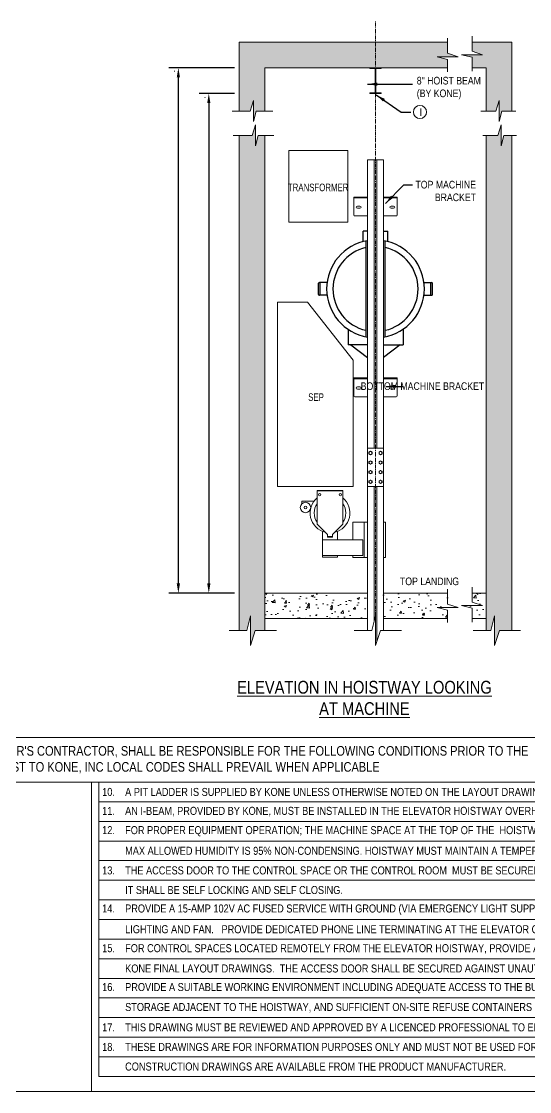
# Model space of a CAD drawing. Header units: inches. Extents: x -116 to 700, y -385 to 210.
# Drawn here: x 181.1 to 339.6, y -373 to -38.8 of the extents above; entities that cross this region are included whole.
import ezdxf
from ezdxf.enums import TextEntityAlignment as Align

# ---------------------------------------------------------------- set-up
doc = ezdxf.new("R2010")
doc.units = ezdxf.units.IN
doc.header["$MEASUREMENT"] = 0
doc.linetypes.add('CENTER', pattern=[2, 1.25, -0.25, 0.25, -0.25])
doc.layers.get('0').update_dxf_attribs({"lineweight": 0})
for name, color, linetype, lineweight in [('kone-ARCH', 1, 'Continuous', 0), ('kone-DIMS', 7, 'Continuous', 0), ('kone-MECH', 150, 'Continuous', 0), ('kone-MISC', 11, 'Continuous', 0), ('kone-TITLEBLOCK', 100, 'Continuous', 15)]:
    doc.layers.add(name, color=color, linetype=linetype, lineweight=lineweight)
doc.layers.add('kone-MACHINE', color=114, linetype='Continuous')
doc.styles.add('ZZ-DIMENSIONS', font='ArialN.TTF', dxfattribs={"height": 2.38})
doc.styles.add('ZZ-NOTES', font='ArialN.TTF', dxfattribs={"height": 2.375})
doc.styles.add('ZZ-TITLEBLOCK', font='ArialN.TTF', dxfattribs={"height": 3})
doc.dimstyles.new('ZZ-DIM', dxfattribs={"dimtxt": 2.38, "dimasz": 3, "dimexe": 3, "dimexo": 1.5, "dimgap": 1, "dimtad": 1, "dimdec": 3, "dimzin": 0, "dimdsep": 46, "dimlunit": 4, "dimtxsty": 'ZZ-DIMENSIONS', "dimcen": 1, "dimclrd": 256, "dimclre": 256, "dimadec": 0, "dimazin": 0, "dimtfac": 1, "dimtdec": 3, "dimtofl": 0, "dimtmove": 0, "dimatfit": 3, "dimfxl": 1, "dimfrac": 2, "dimtolj": 1, "dimtzin": 0, "dimarcsym": 0})

# ---------------------------------------------------------------- blocks, each defined once
blk = doc.blocks.new('*T19')
at = {"layer": 'Defpoints', "color": 8, "linetype": 'ByBlock', "lineweight": 0, "transparency": 16777216}
for p, q in [((0, 0), (278, 0)), ((0, 0), (0, -91.875)), ((278, 0), (278, -91.875)), ((0, -6.125), (278, -6.125)), ((0, -12.25), (278, -12.25)), ((0, -18.375), (278, -18.375)), ((0, -24.5), (278, -24.5)), ((0, -30.625), (278, -30.625)), ((0, -36.75), (278, -36.75)), ((0, -42.875), (278, -42.875)), ((0, -49), (278, -49)), ((0, -55.125), (278, -55.125)), ((0, -61.25), (278, -61.25)), ((0, -67.375), (278, -67.375)), ((0, -73.5), (278, -73.5)), ((0, -79.625), (278, -79.625)), ((0, -85.75), (278, -85.75)), ((0, -91.875), (278, -91.875))]:
    blk.add_line(p, q, dxfattribs=at)
at = {"color": 0, "transparency": 16777216, "char_height": 2.5, "width": 276, "attachment_point": 4, "style": 'ZZ-NOTES'}
for s, insert in [('10.    A PIT LADDER IS SUPPLIED BY KONE UNLESS OTHERWISE NOTED ON THE LAYOUT DRAWING.  LOCATE AND INSTALL PER KONE FINAL LAYOUT DRAWINGS. ', (1, -3.0625)), ('11.    AN I-BEAM, PROVIDED BY KONE, MUST BE INSTALLED IN THE ELEVATOR HOISTWAY OVERHEAD PER THE KONE FINAL LAYOUT DRAWINGS.', (1, -9.1875)), ('12.    FOR PROPER EQUIPMENT OPERATION; THE MACHINE SPACE AT THE TOP OF THE  HOISTWAY MUST BE PROPERLY VENTED PER CODE REQUIREMENTS.', (1, -15.3125)), ('         MAX ALLOWED HUMIDITY IS 95% NON-CONDENSING. HOISTWAY MUST MAINTAIN A TEMPERATURE BETWEEN 41 F AND 104 F.', (1, -21.4375)), ('13.    THE ACCESS DOOR TO THE CONTROL SPACE OR THE CONTROL ROOM  MUST BE SECURED AGAINST UNAUTHORIZED ACCESS.', (1, -27.5625)), ('         IT SHALL BE SELF LOCKING AND SELF CLOSING.', (1, -33.6875)), ('14.    PROVIDE A 15-AMP 102V AC FUSED SERVICE WITH GROUND (VIA EMERGENCY LIGHT SUPPLY IF AVAILABLE) CONNECTED TO EACH CONTROL CABINET FOR', (1, -39.8125)), ('         LIGHTING AND FAN.   PROVIDE DEDICATED PHONE LINE TERMINATING AT THE ELEVATOR CONTROL CABINET. ', (1, -45.9375)), ('15.    FOR CONTROL SPACES LOCATED REMOTELY FROM THE ELEVATOR HOISTWAY, PROVIDE A GOVERNOR ACCESS DOOR OF SIZE AND LOCATION PER', (1, -52.0625)), ('         KONE FINAL LAYOUT DRAWINGS.  THE ACCESS DOOR SHALL BE SECURED AGAINST UNAUTHORIZED ACCESS. ', (1, -58.1875)), ('16.    PROVIDE A SUITABLE WORKING ENVIRONMENT INCLUDING ADEQUATE ACCESS TO THE BUILDING, PROPER LIGHTING IN ALL AREAS, CLEAN AND SAFE ', (1, -64.3125)), ('         STORAGE ADJACENT TO THE HOISTWAY, AND SUFFICIENT ON-SITE REFUSE CONTAINERS FOR THE DISPOSAL OF ELEVATOR PACKING MATERIALS.', (1, -70.4375)), ('17.    THIS DRAWING MUST BE REVIEWED AND APPROVED BY A LICENCED PROFESSIONAL TO ENSURE COMPLIANCE WITH LOCAL BUILDING CODES. ', (1, -76.5625)), ('18.    THESE DRAWINGS ARE FOR INFORMATION PURPOSES ONLY AND MUST NOT BE USED FOR CONSTRUCTION PURPOSES. FULLY DETAILED ', (1, -82.6875)), ('         CONSTRUCTION DRAWINGS ARE AVAILABLE FROM THE PRODUCT MANUFACTURER. ', (1, -88.8125))]:
    blk.add_mtext(s, dxfattribs=dict(at, insert=insert))
blk = doc.blocks.new('*D50')
at = {"layer": 'Defpoints', "color": 0, "transparency": 16777216}
for p in [(249.08, -61.33, 0), (239.58, -217.33), (249.08, -217.33, 0)]:
    blk.add_point(p, dxfattribs=at)
at = {"layer": 'kone-DIMS', "lineweight": -2, "transparency": 16777216}
for p, q in [((247.58, -61.33), (236.58, -61.33)), ((239.58, -64.33), (239.58, -214.33)), ((247.58, -217.33), (236.58, -217.33))]:
    blk.add_line(p, q, dxfattribs=at)
at = {"layer": 'kone-DIMS', "transparency": 16777216}
for points in [[(239.08, -64.33), (240.08, -64.33), (239.58, -61.33)], [(239.08, -214.33), (240.08, -214.33), (239.58, -217.33)]]:
    blk.add_solid(points, dxfattribs=at)
at = {"layer": 'kone-DIMS', "color": 0, "transparency": 16777216, "insert": (237.39, -62.52), "char_height": 2.38, "attachment_point": 5, "rotation": 90, "style": 'ZZ-DIMENSIONS'}
blk.add_mtext('\\A1;.', dxfattribs=at)
blk = doc.blocks.new('*D51')
at = {"layer": 'Defpoints', "color": 0, "transparency": 16777216}
for p in [(230.08, -53.33), (249.08, -53.33, 0), (249.08, -217.33, 0)]:
    blk.add_point(p, dxfattribs=at)
at = {"layer": 'kone-DIMS', "lineweight": -2, "transparency": 16777216}
for p, q in [((247.58, -53.33), (227.08, -53.33)), ((230.08, -214.33), (230.08, -56.33)), ((247.58, -217.33), (227.08, -217.33))]:
    blk.add_line(p, q, dxfattribs=at)
at = {"layer": 'kone-DIMS', "transparency": 16777216}
for points in [[(229.58, -56.33), (230.58, -56.33), (230.08, -53.33)], [(229.58, -214.33), (230.58, -214.33), (230.08, -217.33)]]:
    blk.add_solid(points, dxfattribs=at)
at = {"layer": 'kone-DIMS', "color": 0, "transparency": 16777216, "insert": (227.89, -54.37), "char_height": 2.38, "attachment_point": 5, "rotation": 90, "style": 'ZZ-DIMENSIONS'}
blk.add_mtext('\\A1;.', dxfattribs=at)

msp = doc.modelspace()

# ---------------------------------------------------------------- hatches: boundary and pattern name
at = {"layer": 'kone-MISC'}
h = msp.add_hatch(dxfattribs=at)
h.set_pattern_fill('AR-CONC', color=256, style=0)
h.set_pattern_definition([(50, (149.7237, -438.3457), (7.1726, -0.62752), [0.75, -8.25]), (355, (149.724, -438.346), (-1.38751, 7.52192), [0.6, -6.6]), (100.4514, (150.3214, -438.398), (5.78509, 6.8944), [0.6374, -7.01142]), (46.1842, (149.724, -436.346), (10.67241, -1.6552), [1.125, -12.375]), (96.6356, (150.613, -436.484), (9.34662, 9.74119), [0.9561, -10.51714]), (351.1842, (149.724, -436.346), (9.34662, 9.7412), [0.9, -9.9]), (21, (150.7237, -436.8457), (5.96907, -4.02619), [0.75, -8.25]), (326, (150.724, -436.846), (2.43315, 7.2515), [0.6, -6.6]), (71.4514, (151.221, -437.181), (8.40222, 3.22531), [0.6374, -7.01142]), (37.5, (149.7237, -438.3457), (0.121599, 3.328939), [0, -6.52, 0, -6.7, 0, -6.625]), (7.5, (149.7237, -438.3457), (2.630695, 3.944117), [0, -3.82, 0, -6.37, 0, -2.525]), (327.5, (147.4937, -438.3457), (5.338224, -0.225549), [0, -2.5, 0, -7.8, 0, -10.35]), (317.5, (146.4937, -438.3457), (5.83186, 1.00105), [0, -3.25, 0, -5.18, 0, -7.35])])
h.paths.add_polyline_path([(257.0827, -74.4181), (255.0045, -74.4181), (254.1885, -77.6821), (254.1885, -71.1541), (253.1005, -74.4181), (249.0827, -74.4181), (249.0827, -229.0593), (251.4038, -229.0593), (252.5558, -224.4513), (252.5558, -233.6673), (254.0918, -229.0593), (257.0827, -229.0593)])
h.paths.add_polyline_path([(257.0827, -53.3302), (288.7067, -53.3302), (288.7067, -45.3302), (249.0827, -45.3302), (249.0827, -66.8083), (252.4585, -66.8083), (253.5465, -63.5443), (253.5465, -70.0723), (254.3625, -66.8083), (257.0827, -66.8083)])
h.paths.add_polyline_path([(314.0827, -45.3302), (288.7067, -45.3302), (288.7067, -53.3302), (314.0827, -53.3302), (314.0827, -50.6784), (310.8187, -49.8624), (317.3467, -49.8624), (314.0827, -48.7744)])
h.paths.add_polyline_path([(334.0827, -45.3302), (321.6924, -45.3302), (321.6924, -48.1325), (324.9564, -49.2205), (318.4284, -49.2205), (321.6924, -50.0364), (321.6924, -53.3302), (326.0827, -53.3302), (326.0827, -66.8083), (329.074, -66.8083), (330.162, -63.5443), (330.162, -70.0723), (330.978, -66.8083), (334.0827, -66.8083)])
h.paths.add_polyline_path([(334.0827, -74.4181), (331.62, -74.4181), (330.804, -77.6821), (330.804, -71.1541), (329.716, -74.4181), (326.0827, -74.4181), (326.0827, -229.0593), (327.5775, -229.0593), (328.7294, -224.4513), (328.7294, -233.6673), (330.2654, -229.0593), (332.7294, -229.0593), (334.0827, -229.0593)])
h = msp.add_hatch(dxfattribs=at)
h.set_pattern_fill('AR-CONC', color=256, style=0)
h.set_pattern_definition([(50, (227.371, -217.33), (7.1726, -0.62752), [0.75, -8.25]), (355, (227.371, -217.33), (-1.3875, 7.5219), [0.6, -6.6]), (100.451, (227.969, -217.3825), (5.7851, 6.8944), [0.6374, -7.0114]), (46.184, (227.371, -215.33), (10.6724, -1.6552), [1.125, -12.375]), (96.636, (228.261, -215.468), (9.3466, 9.7412), [0.9561, -10.5171]), (351.184, (227.371, -215.33), (9.3466, 9.7412), [0.9, -9.9]), (21, (228.371, -215.83), (5.96907, -4.0262), [0.75, -8.25]), (326, (228.371, -215.83), (2.43315, 7.2515), [0.6, -6.6]), (71.451, (228.869, -216.166), (8.40223, 3.2253), [0.6374, -7.0114]), (37.5, (227.3713, -217.3302), (0.1216, 3.32894), [0, -6.52, 0, -6.7, 0, -6.625]), (7.5, (227.3713, -217.3302), (2.6307, 3.94412), [0, -3.82, 0, -6.37, 0, -2.525]), (327.5, (225.1413, -217.3302), (5.338224, -0.22555), [0, -2.5, 0, -7.8, 0, -10.35]), (317.5, (224.1413, -217.33), (5.83186, 1.00105), [0, -3.25, 0, -5.18, 0, -7.35])])
h.paths.add_polyline_path([(289.0827, -225.3302), (289.0827, -217.3302), (257.0827, -217.3302), (257.0827, -225.3302)])
h.paths.add_polyline_path([(314.0827, -225.3302), (314.0827, -222.6784), (310.8187, -221.8624), (317.3467, -221.8624), (314.0827, -220.7744), (314.0827, -217.3302), (294.0827, -217.3302), (294.0827, -225.3302)])
h.paths.add_polyline_path([(318.4284, -221.2205), (321.6924, -222.0364), (321.6924, -225.3302), (326.0827, -225.3302), (326.0827, -217.3302), (321.6924, -217.3302), (321.6924, -220.1325), (324.9564, -221.2205)])

# ---------------------------------------------------------------- linework, layer by layer
at = {"layer": 'kone-ARCH'}
for p, q in [((249.0827, -45.3302, 0), (249.0827, -66.8083, 0)), ((314.0827, -45.3302, 0), (249.0827, -45.3302, 0)), ((334.0827, -45.3302, 0), (321.6924, -45.3302, 0)), ((334.0827, -45.3302, 0), (334.0827, -66.8083, 0)), ((257.0827, -53.3302, 0), (257.0827, -66.8083, 0)), ((314.0827, -53.3302, 0), (257.0827, -53.3302, 0)), ((289.8202, -53.3302, 0), (293.3501, -53.3302, 0)), ((289.8202, -53.5369, 0), (289.8202, -53.3302, 0)), ((293.3501, -53.3302, 0), (293.3501, -53.5369, 0)), ((326.0827, -53.3302, 0), (321.6924, -53.3302, 0)), ((326.0827, -53.3302, 0), (326.0827, -66.8083, 0)), ((291.3595, -53.5369, 0), (289.8202, -53.5369, 0)), ((291.5226, -60.9604, 0), (291.5226, -53.7001, 0)), ((291.6477, -53.7001, 0), (291.6477, -60.9604, 0)), ((293.3501, -53.5369, 0), (291.8109, -53.5369, 0)), ((289.8202, -61.3302, 0), (289.8202, -61.1235, 0)), ((289.8202, -61.1235, 0), (291.3595, -61.1235, 0)), ((293.3501, -61.3302, 0), (289.8202, -61.3302, 0)), ((291.8109, -61.1235, 0), (293.3501, -61.1235, 0)), ((293.3501, -61.1235, 0), (293.3501, -61.3302, 0)), ((246.9101, -66.8083, 0), (252.4585, -66.8083, 0)), ((252.4585, -66.8083, 0), (253.5465, -63.5443, 0)), ((253.5465, -63.5443, 0), (253.5465, -70.0723, 0)), ((253.5465, -70.0723, 0), (254.3625, -66.8083, 0)), ((254.3625, -66.8083, 0), (259.5035, -66.8083, 0)), ((324.4046, -66.8083, 0), (329.074, -66.8083, 0)), ((329.074, -66.8083, 0), (330.162, -63.5443, 0)), ((330.162, -63.5443, 0), (330.162, -70.0723, 0)), ((330.162, -70.0723, 0), (330.978, -66.8083, 0)), ((330.978, -66.8083, 0), (335.3189, -66.8083, 0)), ((253.1005, -74.4181, 0), (254.1885, -71.1541, 0)), ((254.1885, -71.1541, 0), (254.1885, -77.6821, 0)), ((329.716, -74.4181, 0), (330.804, -71.1541, 0)), ((330.804, -71.1541, 0), (330.804, -77.6821, 0)), ((247.139, -74.4181, 0), (253.1005, -74.4181, 0)), ((254.1885, -77.6821, 0), (255.0045, -74.4181, 0)), ((255.0045, -74.4181, 0), (259.8699, -74.4181, 0)), ((325.0466, -74.4181, 0), (329.716, -74.4181, 0)), ((326.0827, -74.4181, 0), (326.0827, -229.0593, 0)), ((330.804, -77.6821, 0), (331.62, -74.4181, 0)), ((331.62, -74.4181, 0), (335.5217, -74.4181, 0)), ((334.0827, -74.4181, 0), (334.0827, -229.0593, 0)), ((252.5558, -224.4513, 0), (251.4038, -229.0593, 0)), ((252.5558, -233.6673, 0), (252.5558, -224.4513, 0)), ((291.5852, -224.4513, 0), (290.4332, -229.0593, 0)), ((291.5852, -233.6673, 0), (291.5852, -224.4513, 0)), ((328.7294, -224.4513, 0), (327.5775, -229.0593, 0)), ((328.7294, -233.6673, 0), (328.7294, -224.4513, 0)), ((251.4038, -229.0593, 0), (245.8955, -229.0593, 0)), ((254.0918, -229.0593, 0), (252.5558, -233.6673, 0)), ((260.6838, -229.0593, 0), (254.0918, -229.0593, 0)), ((290.4332, -229.0593, 0), (284.9248, -229.0593, 0)), ((293.1212, -229.0593, 0), (291.5852, -233.6673, 0)), ((299.7132, -229.0593, 0), (293.1212, -229.0593, 0)), ((327.5775, -229.0593, 0), (322.0691, -229.0593, 0)), ((327.5775, -229.0593, 0), (324.7294, -229.0593, 0)), ((330.2654, -229.0593, 0), (328.7294, -233.6673, 0)), ((336.8575, -229.0593, 0), (330.2654, -229.0593, 0)), ((332.7294, -229.0593, 0), (330.2654, -229.0593, 0))]:
    msp.add_line(p, q, dxfattribs=at)
at = {"layer": 'kone-ARCH', "linetype": 'Continuous'}
for p, q in [((249.0827, -229.0593, 0), (249.0827, -74.4181, 0)), ((257.0827, -229.0593, 0), (257.0827, -74.4181, 0)), ((257.0827, -217.3302, 0), (289.0827, -217.3302, 0.0007)), ((294.0827, -217.3302, 0.0007), (314.0827, -217.3302, 0)), ((321.6924, -217.3302, 0), (326.0827, -217.3302, 0)), ((257.0827, -225.3302, 0), (289.0827, -225.3302, 0.0007)), ((294.0827, -225.3302, 0.0007), (314.0827, -225.3302, 0)), ((321.6924, -225.3302, 0), (326.0827, -225.3302, 0))]:
    msp.add_line(p, q, dxfattribs=at)
at = {"layer": 'kone-ARCH', "elevation": 0}
for points in [[(314.0827, -44.1051), (314.0827, -48.7744), (317.3467, -49.8624), (310.8187, -49.8624), (314.0827, -50.6784), (314.0827, -54.5802)], [(321.6924, -43.4631), (321.6924, -48.1325), (324.9564, -49.2205), (318.4284, -49.2205), (321.6924, -50.0364), (321.6924, -54.3774)], [(314.0827, -216.1051), (314.0827, -220.7744), (317.3467, -221.8624), (310.8187, -221.8624), (314.0827, -222.6784), (314.0827, -226.5802)], [(321.6924, -215.4631), (321.6924, -220.1325), (324.9564, -221.2205), (318.4284, -221.2205), (321.6924, -222.0364), (321.6924, -226.3774)]]:
    msp.add_lwpolyline(points, dxfattribs=at)
at = {"layer": 'kone-ARCH'}
for centre, start, end in [((291.3595, -53.7001, 0), 360, 90), ((291.8109, -53.7001, 0), 90, 180), ((291.3595, -60.9604, 0), 270, 0), ((291.8109, -60.9604, 0), 180, 270)]:
    msp.add_arc(centre, 0.1632, start, end, dxfattribs=at)
at = {"layer": 'kone-DIMS'}
msp.add_circle((305.4505, -67.1211), 2.0501, dxfattribs=at)
at = {"layer": 'kone-MACHINE'}
for p, q in [((287.7244, -107.6109, 0), (287.7244, -104.2812, 0)), ((289.0852, -104.2812, 0), (287.7244, -104.2812, 0)), ((294.0852, -104.2812, 0), (295.446, -104.2812, 0)), ((295.446, -107.6109, 0), (295.446, -104.2812, 0)), ((288.5852, -107.412, 0.0007), (288.5852, -137.3111, 0.0007)), ((294.5852, -137.3111, 0.0007), (294.5852, -107.412, 0.0007)), ((273.8393, -124.1116, 0.0007), (273.8393, -120.6116, 0.0007)), ((276.4693, -120.3616, 0.0007), (274.0893, -120.3616, 0.0007)), ((274.3393, -124.3616, 0.0007), (274.3393, -120.3616, 0.0007)), ((306.701, -120.3616, 0.0007), (309.081, -120.3616, 0.0007)), ((308.831, -124.3616, 0.0007), (308.831, -120.3616, 0.0007)), ((309.331, -124.1116, 0.0007), (309.331, -120.6116, 0.0007)), ((276.4693, -124.3616, 0.0007), (274.0893, -124.3616, 0.0007)), ((306.701, -124.3616, 0.0007), (309.081, -124.3616, 0.0007)), ((283.0071, -134.9674, 0), (283.0071, -139.8434, 0)), ((300.1633, -134.9674, 0), (300.1633, -139.8434, 0)), ((289.0852, -139.8434, 0), (283.0071, -139.8434, 0)), ((283.8903, -139.8434, 0), (289.0852, -143.8259, 0)), ((294.0852, -139.8434, 0), (300.1633, -139.8434, 0)), ((299.2801, -139.8434, 0), (294.0852, -143.8259, 0))]:
    msp.add_line(p, q, dxfattribs=at)
for centre, radius, start, end in [((291.5852, -122.3616, 0.0007), 15.2476, 99.436835, 260.563165), ((291.5852, -122.3616, 0.0007), 13.2767, 103.059281, 256.940719), ((291.5852, -122.3616, 0.0007), 15.2476, 279.436835, 80.563165), ((291.5852, -122.3616, 0.0007), 13.2767, 283.059281, 76.940719), ((274.0893, -120.6116, 0.0007), 0.25, 90, 180), ((309.081, -120.6116, 0.0007), 0.25, 0, 90), ((274.0893, -124.1116, 0.0007), 0.25, 180, 270), ((309.081, -124.1116, 0.0007), 0.25, 270, 0)]:
    msp.add_arc(centre, radius, start, end, dxfattribs=at)
at = {"layer": 'kone-MECH'}
for p, q in [((289.0852, -82.0802, 0.0007), (289.0852, -178.1112, 0.0007)), ((294.0852, -82.0802, 0.0007), (289.0852, -82.0802, 0.0007)), ((291.157, -82.0802, 0.0007), (291.157, -172.0802, 0.0007)), ((292.0134, -82.0802, 0.0007), (292.0134, -172.0802, 0.0007)), ((294.0852, -184.0802, 0.0007), (294.0852, -82.0802, 0.0007)), ((284.8352, -93.6806, 0.0007), (289.0852, -93.6806, 0.0007)), ((284.8352, -99.2711, 0.0007), (284.8352, -93.6806, 0.0007)), ((284.8352, -93.9168, 0.0007), (289.0852, -93.9168, 0.0007)), ((285.9289, -96.4855, 0.0007), (286.7414, -96.4855, 0.0007)), ((298.3352, -93.6806, 0.0007), (294.0852, -93.6806, 0.0007)), ((298.3352, -93.9168, 0.0007), (294.0852, -93.9168, 0.0007)), ((297.2414, -96.4855, 0.0007), (296.4289, -96.4855, 0.0007)), ((298.3352, -99.2711, 0.0007), (298.3352, -93.6806, 0.0007)), ((285.1501, -99.5861, 0.0007), (289.0852, -99.5861, 0.0007)), ((286.7414, -97.173, 0.0007), (285.9289, -97.173, 0.0007)), ((298.0202, -99.5861, 0.0007), (294.0852, -99.5861, 0.0007)), ((296.4289, -97.173, 0.0007), (297.2414, -97.173, 0.0007)), ((284.8352, -155.7711, 0.0007), (284.8352, -150.1806, 0.0007)), ((284.8352, -150.1806, 0.0007), (289.0852, -150.1806, 0.0007)), ((298.3352, -150.1806, 0.0007), (294.0852, -150.1806, 0.0007)), ((298.3352, -155.7711, 0.0007), (298.3352, -150.1806, 0.0007)), ((284.8352, -150.4168, 0.0007), (289.0852, -150.4168, 0.0007)), ((285.9289, -152.9855, 0.0007), (286.7414, -152.9855, 0.0007)), ((286.7414, -153.673, 0.0007), (285.9289, -153.673, 0.0007)), ((298.3352, -150.4168, 0.0007), (294.0852, -150.4168, 0.0007)), ((297.2414, -152.9855, 0.0007), (296.4289, -152.9855, 0.0007)), ((296.4289, -153.673, 0.0007), (297.2414, -153.673, 0.0007)), ((285.1501, -156.0861, 0.0007), (289.0852, -156.0861, 0.0007)), ((298.0202, -156.0861, 0.0007), (294.0852, -156.0861, 0.0007)), ((294.0852, -172.0802, 0.0007), (289.0852, -172.0802, 0.0007)), ((289.5497, -173.3074, 0.0007), (290.0222, -173.0347, 0.0007)), ((289.5497, -173.853, 0.0007), (289.5497, -173.3074, 0.0007)), ((290.0222, -173.0347, 0.0007), (290.4946, -173.3074, 0.0007)), ((290.4946, -173.3074, 0.0007), (290.4946, -173.853, 0.0007)), ((292.6747, -173.3074, 0.0007), (293.1472, -173.0347, 0.0007)), ((292.6747, -173.853, 0.0007), (292.6747, -173.3074, 0.0007)), ((293.1472, -173.0347, 0.0007), (293.6196, -173.3074, 0.0007)), ((293.6196, -173.3074, 0.0007), (293.6196, -173.853, 0.0007)), ((290.0222, -174.1257, 0.0007), (289.5497, -173.853, 0.0007)), ((289.5497, -176.3074, 0.0007), (290.0222, -176.0347, 0.0007)), ((289.5497, -176.853, 0.0007), (289.5497, -176.3074, 0.0007)), ((290.0222, -177.1257, 0.0007), (289.5497, -176.853, 0.0007)), ((290.4946, -173.853, 0.0007), (290.0222, -174.1257, 0.0007)), ((290.0222, -176.0347, 0.0007), (290.4946, -176.3074, 0.0007)), ((290.4946, -176.853, 0.0007), (290.0222, -177.1257, 0.0007)), ((290.4946, -176.3074, 0.0007), (290.4946, -176.853, 0.0007)), ((293.1472, -174.1257, 0.0007), (292.6747, -173.853, 0.0007)), ((292.6747, -176.3074, 0.0007), (293.1472, -176.0347, 0.0007)), ((292.6747, -176.853, 0.0007), (292.6747, -176.3074, 0.0007)), ((293.1472, -177.1257, 0.0007), (292.6747, -176.853, 0.0007)), ((293.6196, -173.853, 0.0007), (293.1472, -174.1257, 0.0007)), ((293.1472, -176.0347, 0.0007), (293.6196, -176.3074, 0.0007)), ((293.6196, -176.853, 0.0007), (293.1472, -177.1257, 0.0007)), ((293.6196, -176.3074, 0.0007), (293.6196, -176.853, 0.0007)), ((289.0827, -229.0593, 0), (289.0827, -178.1112, 0.0007)), ((289.5497, -179.3074, 0.0007), (290.0222, -179.0347, 0.0007)), ((289.5497, -179.853, 0.0007), (289.5497, -179.3074, 0.0007)), ((290.0222, -180.1257, 0.0007), (289.5497, -179.853, 0.0007)), ((290.0222, -179.0347, 0.0007), (290.4946, -179.3074, 0.0007)), ((290.4946, -179.853, 0.0007), (290.0222, -180.1257, 0.0007)), ((290.4946, -179.3074, 0.0007), (290.4946, -179.853, 0.0007)), ((292.6747, -179.3074, 0.0007), (293.1472, -179.0347, 0.0007)), ((292.6747, -179.853, 0.0007), (292.6747, -179.3074, 0.0007)), ((293.1472, -180.1257, 0.0007), (292.6747, -179.853, 0.0007)), ((293.1472, -179.0347, 0.0007), (293.6196, -179.3074, 0.0007)), ((293.6196, -179.853, 0.0007), (293.1472, -180.1257, 0.0007)), ((293.6196, -179.3074, 0.0007), (293.6196, -179.853, 0.0007)), ((294.0827, -229.0593, 0.0007), (294.0827, -178.1112, 0.0007)), ((289.5497, -182.3074, 0.0007), (290.0222, -182.0347, 0.0007)), ((289.5497, -182.853, 0.0007), (289.5497, -182.3074, 0.0007)), ((290.0222, -183.1257, 0.0007), (289.5497, -182.853, 0.0007)), ((290.0222, -182.0347, 0.0007), (290.4946, -182.3074, 0.0007)), ((290.4946, -182.853, 0.0007), (290.0222, -183.1257, 0.0007)), ((290.4946, -182.3074, 0.0007), (290.4946, -182.853, 0.0007)), ((292.6747, -182.3074, 0.0007), (293.1472, -182.0347, 0.0007)), ((292.6747, -182.853, 0.0007), (292.6747, -182.3074, 0.0007)), ((293.1472, -183.1257, 0.0007), (292.6747, -182.853, 0.0007)), ((293.1472, -182.0347, 0.0007), (293.6196, -182.3074, 0.0007)), ((293.6196, -182.853, 0.0007), (293.1472, -183.1257, 0.0007)), ((293.6196, -182.3074, 0.0007), (293.6196, -182.853, 0.0007)), ((281.3838, -185.2757, 0.0005), (273.3864, -185.2757, 0.0005)), ((281.3838, -185.2757, 0.0005), (273.3864, -185.2757, 0.0005)), ((273.3864, -185.2757, 0.0005), (273.3878, -185.2757, 0.0005)), ((273.3864, -185.2757, 0.0005), (273.3878, -185.2757, 0.0005)), ((273.3864, -185.2757, 0.0005), (273.3864, -185.312, 0.0005)), ((273.3864, -185.2757, 0.0005), (273.3878, -185.2757, 0.0005)), ((273.3864, -185.2757, 0.0005), (273.3864, -185.312, 0.0005)), ((273.3864, -185.312, 0.0005), (273.3878, -185.312, 0.0005)), ((273.3864, -185.312, 0.0005), (273.3864, -185.3483, 0.0005)), ((273.3864, -185.312, 0.0005), (273.3878, -185.312, 0.0005)), ((273.3864, -185.312, 0.0005), (273.3864, -185.3483, 0.0005)), ((273.3864, -185.3483, 0.0005), (273.3878, -185.3483, 0.0005)), ((273.3864, -185.3483, 0.0005), (273.3864, -185.4224, 0.0005)), ((273.3864, -185.3483, 0.0005), (273.3878, -185.3483, 0.0005)), ((273.3864, -185.3483, 0.0005), (273.3864, -185.4224, 0.0005)), ((281.3838, -185.4224, 0.0005), (273.3864, -185.4224, 0.0005)), ((273.3864, -185.4224, 0.0005), (273.3864, -195.8211, 0.0005)), ((273.3864, -185.4224, 0.0005), (273.3864, -195.8211, 0.0005)), ((273.3864, -185.4224, 0.0005), (273.3878, -185.4224, 0.0005)), ((273.3864, -185.4224, 0.0005), (273.3878, -185.4224, 0.0005)), ((273.3864, -185.4224, 0.0005), (273.3878, -185.4224, 0.0005)), ((281.3838, -185.2757, 0.0005), (281.3852, -185.2757, 0.0005)), ((281.3838, -185.312, 0.0005), (281.3838, -185.2757, 0.0005)), ((281.3838, -185.2757, 0.0005), (281.3852, -185.2757, 0.0005)), ((281.3838, -185.312, 0.0005), (281.3838, -185.2757, 0.0005)), ((281.3838, -185.3483, 0.0005), (281.3838, -185.312, 0.0005)), ((281.3838, -185.312, 0.0005), (281.3852, -185.312, 0.0005)), ((281.3838, -185.3483, 0.0005), (281.3838, -185.312, 0.0005)), ((281.3838, -185.4224, 0.0005), (281.3838, -185.3483, 0.0005)), ((281.3838, -185.3483, 0.0005), (281.3852, -185.3483, 0.0005)), ((281.3838, -185.4224, 0.0005), (281.3838, -185.3483, 0.0005)), ((281.3838, -195.8211, 0.0005), (281.3838, -185.4224, 0.0005)), ((281.3838, -195.8211, 0.0005), (281.3838, -185.4224, 0.0005)), ((281.3838, -185.4224, 0.0005), (281.3852, -185.4224, 0.0005)), ((281.3838, -185.4224, 0.0005), (281.3852, -185.4224, 0.0005)), ((289.0877, -184.0802, 0.0007), (289.0852, -184.0802, 0.0007)), ((289.0877, -184.1112, 0.0007), (294.0877, -184.1112, 0.0007)), ((291.1832, -184.1112, 0.0007), (291.1832, -226.0592, 0.0007)), ((291.9821, -184.1112, 0.0007), (291.9821, -232.4763, 0.0007)), ((268.5894, -188.6577, 0.0005), (272.3717, -188.6577, 0.0005)), ((268.5894, -188.6577, 0.0005), (268.5894, -189.4684, 0.0005)), ((273.3864, -195.8211, 0.0005), (276.5854, -199.0578, 0.0005)), ((273.3864, -195.8211, 0.0005), (276.5854, -199.0578, 0.0005)), ((278.1849, -199.0578, 0.0005), (281.3838, -195.8211, 0.0005)), ((278.1849, -199.0578, 0.0005), (281.3838, -195.8211, 0.0005)), ((284.4675, -200.7332, 0.0005), (284.4675, -195.2214, 0.0005)), ((284.4675, -195.2214, 0.0005), (289.0877, -195.2214, 0.0005)), ((288.0502, -206.2451, 0.0005), (288.0502, -195.2214, 0.0005)), ((294.0877, -195.2214, 0.0005), (294.7472, -195.2214, 0.0005)), ((294.7472, -195.2214, 0.0005), (294.7472, -206.2451, 0.0005)), ((275.0229, -198.0761, 0.0005), (275.0229, -206.1269, 0.0005)), ((276.5854, -199.0578, 0.0005), (276.5854, -199.6752, 0.0005)), ((276.5854, -199.0578, 0.0005), (276.5854, -199.6752, 0.0005)), ((276.5854, -199.6752, 0.0005), (276.5868, -199.6752, 0.0005)), ((276.5854, -199.6752, 0.0005), (276.5868, -199.6752, 0.0005)), ((276.5854, -199.6752, 0.0005), (278.1849, -199.6752, 0.0005)), ((276.5854, -199.6752, 0.0005), (276.5854, -199.7479, 0.0005)), ((276.5854, -199.6752, 0.0005), (276.5854, -199.7479, 0.0005)), ((276.5854, -199.7479, 0.0005), (276.5854, -199.7842, 0.0005)), ((276.5854, -199.7479, 0.0005), (276.5868, -199.7479, 0.0005)), ((276.5854, -199.7479, 0.0005), (276.5854, -199.7842, 0.0005)), ((276.5854, -199.7842, 0.0005), (276.5868, -199.7842, 0.0005)), ((276.5854, -199.7842, 0.0005), (276.5854, -199.8205, 0.0005)), ((276.5854, -199.7842, 0.0005), (276.5868, -199.7842, 0.0005)), ((276.5854, -199.7842, 0.0005), (276.5854, -199.8205, 0.0005)), ((276.5854, -199.8205, 0.0005), (276.5868, -199.8205, 0.0005)), ((276.5854, -199.8205, 0.0005), (276.5854, -199.8568, 0.0005)), ((276.5854, -199.8205, 0.0005), (276.5868, -199.8205, 0.0005)), ((276.5854, -199.8205, 0.0005), (276.5854, -199.8568, 0.0005)), ((276.5854, -199.8568, 0.0005), (278.1849, -199.8568, 0.0005)), ((276.5854, -199.8568, 0.0005), (278.1849, -199.8568, 0.0005)), ((276.5854, -199.8568, 0.0005), (276.5868, -199.8568, 0.0005)), ((276.5854, -199.8568, 0.0005), (276.5868, -199.8568, 0.0005)), ((278.1849, -199.6752, 0.0005), (278.1849, -199.0578, 0.0005)), ((278.1849, -199.6752, 0.0005), (278.1849, -199.0578, 0.0005)), ((278.1849, -199.3484, 0.0005), (278.1863, -199.3484, 0.0005)), ((278.1849, -199.6752, 0.0005), (278.1863, -199.6752, 0.0005)), ((278.1849, -199.6752, 0.0005), (278.1863, -199.6752, 0.0005)), ((278.1849, -199.7479, 0.0005), (278.1849, -199.6752, 0.0005)), ((278.1849, -199.6752, 0.0005), (278.1863, -199.6752, 0.0005)), ((278.1849, -199.7479, 0.0005), (278.1849, -199.6752, 0.0005)), ((278.1849, -199.7842, 0.0005), (278.1849, -199.7479, 0.0005)), ((278.1849, -199.7842, 0.0005), (278.1849, -199.7479, 0.0005)), ((278.1849, -199.7842, 0.0005), (278.1863, -199.7842, 0.0005)), ((278.1849, -199.8205, 0.0005), (278.1849, -199.7842, 0.0005)), ((278.1849, -199.8205, 0.0005), (278.1849, -199.7842, 0.0005)), ((278.1849, -199.8205, 0.0005), (278.1863, -199.8205, 0.0005)), ((278.1849, -199.8568, 0.0005), (278.1849, -199.8205, 0.0005)), ((278.1849, -199.8568, 0.0005), (278.1849, -199.8205, 0.0005)), ((278.1849, -199.8568, 0.0005), (278.1863, -199.8568, 0.0005)), ((278.1849, -199.8568, 0.0005), (278.1863, -199.8568, 0.0005)), ((278.1849, -199.8568, 0.0005), (278.1863, -199.8568, 0.0005)), ((278.1849, -199.8568, 0.0005), (278.1863, -199.8568, 0.0005)), ((279.7473, -200.7332, 0.0005), (279.7473, -198.0721, 0.0005)), ((275.0229, -200.7332, 0.0005), (287.6213, -200.7332, 0.0005)), ((287.6213, -205.6151, 0.0005), (287.6213, -200.7332, 0.0005)), ((275.0229, -205.6151, 0.0005), (287.6213, -205.6151, 0.0005)), ((275.0229, -206.1269, 0.0005), (279.7473, -206.1269, 0.0005)), ((279.7473, -205.6151, 0.0005), (279.7473, -206.1269, 0.0005)), ((284.4675, -206.2451, 0.0005), (284.4675, -205.6151, 0.0005)), ((284.4675, -206.2451, 0.0005), (289.0877, -206.2451, 0.0005)), ((294.0877, -206.2451, 0.0005), (294.7472, -206.2451, 0.0005))]:
    msp.add_line(p, q, dxfattribs=at)
for centre, radius in [((290.0222, -173.5802, 0.0007), 0.4724), ((293.1472, -173.5802, 0.0007), 0.4724), ((290.0222, -176.5802, 0.0007), 0.4724), ((293.1472, -176.5802, 0.0007), 0.4724), ((290.0222, -179.5802, 0.0007), 0.4724), ((293.1472, -179.5802, 0.0007), 0.4724), ((290.0222, -182.5802, 0.0007), 0.4724), ((293.1472, -182.5802, 0.0007), 0.4724), ((274.17, -186.6503, -0.0003), 0.3538), ((280.6002, -186.6503, -0.0003), 0.3538), ((269.7334, -190.6217, 0.0005), 1.6246), ((269.7334, -190.6217, 0.0005), 0.3821)]:
    msp.add_circle(centre, radius, dxfattribs=at)
for centre, radius, start, end in [((285.9289, -96.8293, 0.0007), 0.3438, 90, 270), ((286.7414, -96.8293, 0.0007), 0.3438, 270, 90), ((296.4289, -96.8293, 0.0007), 0.3438, 90, 270), ((297.2414, -96.8293, 0.0007), 0.3438, 270, 90), ((285.1501, -99.2711, 0.0007), 0.315, 180, 270), ((298.0202, -99.2711, 0.0007), 0.315, 270, 0), ((285.9289, -153.3293, 0.0007), 0.3438, 90, 270), ((286.7414, -153.3293, 0.0007), 0.3438, 270, 90), ((296.4289, -153.3293, 0.0007), 0.3438, 90, 270), ((297.2414, -153.3293, 0.0007), 0.3438, 270, 90), ((285.1501, -155.7711, 0.0007), 0.315, 180, 270), ((298.0202, -155.7711, 0.0007), 0.315, 270, 0), ((277.3802, -192.3302, 0.0005), 6.2107, 130.019375, 256.18215), ((277.3802, -192.3302, 0.0005), 4.9359, 144.010721, 215.989279), ((277.3802, -192.3302, 0.0005), 6.2107, 283.942253, 49.861336), ((277.3802, -192.3302, 0.0005), 4.9359, 324.206625, 35.793375)]:
    msp.add_arc(centre, radius, start, end, dxfattribs=at)
at = {"layer": 'kone-MISC', "linetype": 'CENTER'}
msp.add_line((291.5852, -224.4513, 0), (291.5852, -38.8293, 0), dxfattribs=at)
at = {"layer": 'kone-MISC'}
for p, q in [((264.5193, -79.1754, 0.0007), (282.9051, -79.1754, 0.0007)), ((264.5193, -79.1754, 0.0007), (264.5193, -101.4984, 0.0007)), ((282.9051, -79.1754, 0.0007), (282.9051, -101.4984, 0.0007)), ((264.5193, -101.4984, 0.0007), (282.9051, -101.4984, 0.0007)), ((261.0087, -126.4769, 0.0007), (270.3555, -126.4769, 0.0007)), ((261.0087, -126.4769, 0.0007), (261.0087, -184.0749, 0.0007)), ((284.6307, -144.5806, 0.0007), (270.3555, -126.4769, 0.0007)), ((284.6307, -144.5806, 0.0007), (284.6307, -184.0749, 0.0007)), ((261.0087, -184.0749, 0.0007), (284.6307, -184.0749, 0.0007))]:
    msp.add_line(p, q, dxfattribs=at)
at = {"layer": 'kone-TITLEBLOCK'}
for p, q in [((677.5789, -262.3992), (-94.4211, -262.3992)), ((-104.4211, -276.3963), (485.8384, -276.3963)), ((202.9441, -373.0128), (202.9441, -276.3963)), ((-94.4211, -373.0128), (677.5789, -373.0128))]:
    msp.add_line(p, q, dxfattribs=at)

# ---------------------------------------------------------------- block references
msp.add_blockref('*T19', (205.3125, -276.3963))

# ---------------------------------------------------------------- texts
at = {"layer": 'kone-ARCH', "insert": (288.122, -250.1088), "char_height": 4, "width": 82.557421, "attachment_point": 5, "style": 'ZZ-NOTES'}
msp.add_mtext('{\\LELEVATION IN HOISTWAY LOOKING AT MACHINE}', dxfattribs=at)
at = {"layer": 'kone-DIMS', "style": 'ZZ-NOTES', "width": 0.9}
for s, p in [('TRANSFORMER', (273.6869, -90.6731, 0.0007)), ('SEP', (273.0393, -156.1623, 0.0007))]:
    msp.add_text(s, height=2.375, dxfattribs=at).set_placement(p, align=Align.MIDDLE_CENTER)
at = {"layer": 'kone-DIMS', "style": 'ZZ-NOTES'}
msp.add_text('TOP LANDING', height=2.375, dxfattribs=at).set_placement((299.2111, -214.8634))
at = {"layer": 'kone-DIMS'}
for s, insert, char_height, width, attachment_point, style in [('8" HOIST BEAM\\P(BY KONE)', (304.4602, -56.1413), 2.375, 24.365755, 1, 'ZZ-NOTES'), ('I', (305.3452, -65.9582), 2.375, 1.218208, 1, 'ZZ-NOTES'), ('TOP MACHINE BRACKET', (322.9316, -88.6126), 2.375, 24.365755, 3, 'ZZ-NOTES'), ('BOTTOM MACHINE BRACKET', (325.4971, -151.544), 2.375, 36.521266, 3, 'ZZ-NOTES'), ("PREPARATORY WORK BY OTHERS:  THE CUSTOMER OR CUSTOMER'S CONTRACTOR, SHALL BE RESPONSIBLE FOR THE FOLLOWING CONDITIONS PRIOR TO THE COMMENCEMENT OF WORK AT NO COST TO KONE, INC LOCAL CODES SHALL PREVAIL WHEN APPLICABLE ", (202.9441, -269.3977), 3, 279.01071, 5, 'ZZ-TITLEBLOCK')]:
    msp.add_mtext(s, dxfattribs=dict(at, insert=insert, char_height=char_height, width=width, attachment_point=attachment_point, style=style))

# ---------------------------------------------------------------- dimensions: what is measured, and where the dimension line sits
for base, p1, p2, picture, middle in [((230.0827, -53.3302), (249.0827, -217.3302, 0), (249.0827, -53.3302, 0), '*D51', (230.0827, -54.371)), ((239.5827, -217.3302), (249.0827, -61.3302, 0), (249.0827, -217.3302, 0), '*D50', (239.5827, -62.52))]:
    dim = msp.add_linear_dim(base=base, p1=p1, p2=p2, angle=90, text='.', dimstyle='ZZ-DIM', dxfattribs=at)
    dim.commit()
    dim.dimension.update_dxf_attribs({"geometry": picture, "text_midpoint": middle, "dimtype": 160})

# ---------------------------------------------------------------- leaders
for points in [[(289.1225, -58.4328), (303.1555, -58.4328)], [(291.7544, -61.758), (299.6252, -67.1644), (302.6429, -67.1644)], [(294.6938, -95.6933), (300.4443, -89.8601), (303.0848, -89.8601)], [(294.8865, -152.7915), (300.3236, -152.7915)]]:
    msp.add_leader(points, dimstyle='ZZ-DIM', override={"dimgap": 1, "dimtad": 0}, dxfattribs=at)

doc.saveas('drawing.dxf')
